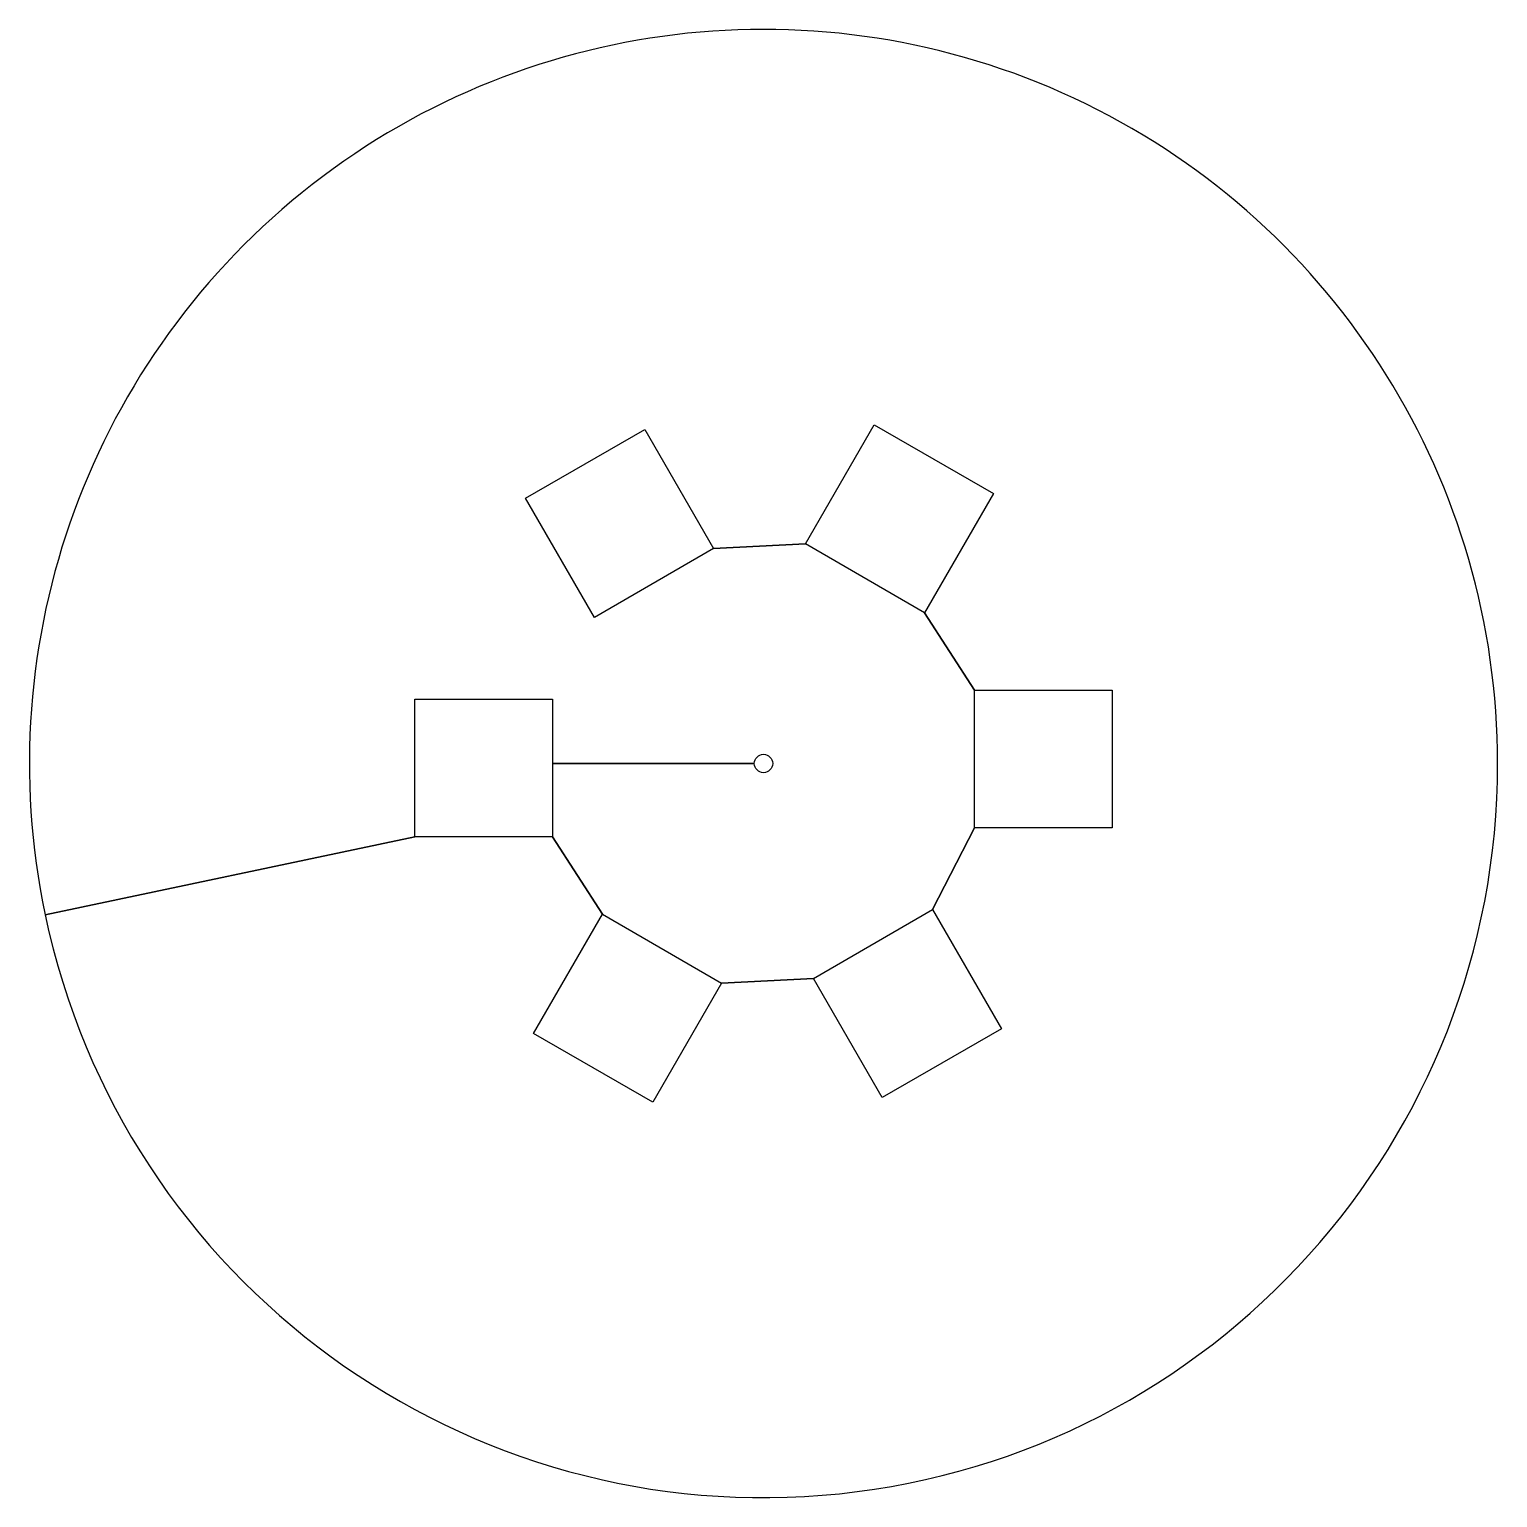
# Model space of a CAD drawing. Header units: metres. Extents: x -80 to 80, y -80 to 80.
import ezdxf

# ---------------------------------------------------------------- set-up
doc = ezdxf.new("R2010")
doc.units = ezdxf.units.M
doc.layers.add('Layer_1', color=130, linetype='Continuous')

msp = doc.modelspace()

# ---------------------------------------------------------------- linework, layer by layer
at = {"layer": 'Layer_1'}
msp.add_lwpolyline([(80, 0, 1.109528), (-78.28, -16.48), (-38, -8), (-38, 7), (-23, 7), (-23, 0), (-1, 0, -1), (1, 0, -1), (-1, 0), (-23, 0), (-23, -8), (-17.56, -16.42), (-4.57, -23.92), (5.44, -23.42), (18.43, -15.92), (23, -7), (23, 8), (17.56, 16.42), (4.57, 23.92), (-5.44, 23.42), (-18.43, 15.92), (-25.93, 28.91), (-12.94, 36.41), (-5.44, 23.42), (4.57, 23.92), (12.07, 36.91), (25.06, 29.41), (17.56, 16.42), (23, 8), (38, 8), (38, -7), (23, -7), (18.43, -15.92), (25.93, -28.91), (12.94, -36.41), (5.44, -23.42), (-4.57, -23.92), (-12.07, -36.91), (-25.06, -29.41), (-17.56, -16.42), (-23, -8), (-38, -8), (-78.28, -16.48, 0.901284), (80, 0)], format="xyb", close=True, dxfattribs=at)

doc.saveas('drawing.dxf')
